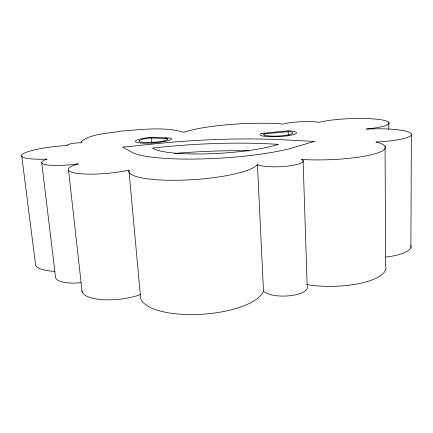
<?xml version="1.0" encoding="UTF-8"?>
<svg xmlns="http://www.w3.org/2000/svg" width="433" height="433" viewBox="0 0 433 433"><rect width="100%" height="100%" fill="white"/><g stroke="black" fill="none" stroke-linecap="round" stroke-linejoin="round"><path stroke-width="0.65" d="M410.901 247.275L411.35 135.069M264.119 133.819L263.735 134.089A14.635 2.36 -2.8 0 0 282.565 135.718A14.635 2.36 -2.8 0 0 289.363 131.605L264.119 133.819L264.173 135.118M167.787 138.722L151.106 137.916L148.665 138.176A14.451 2.306 -4.3 0 0 139.518 141.623A14.451 2.306 -4.3 0 0 156.042 142.094A14.451 2.306 -4.3 0 0 167.787 138.722L165.363 137.851M306.894 284.524L311.868 285.352A54.899 18.213 -0.5 0 0 385.63 265.71L385.056 146.322M21.65 155.187L35.376 263.269A36.183 10.722 -7.2 0 0 54.867 271.323M41.698 162.407L55.5 276.914A27.252 8.617 -7.2 0 0 80.987 282.727M68.544 170.31L82.151 292.015M128.926 170.137A64.831 12.801 -3.9 0 0 186.434 179.998A64.831 12.801 -3.9 0 0 257.424 164.524A23.593 4.66 -2.6 0 0 288.021 166.055A23.593 4.66 -2.6 0 0 301.53 159.333L308.009 159.75A57.178 10.408 -2 0 0 372.905 154.337A57.178 10.408 -2 0 0 375.871 141.992A40.237 6.636 -1.6 0 0 411.253 133.656A40.237 6.636 -1.6 0 0 366.367 129.061A37.893 5.721 -2 0 0 380.06 119.622A37.893 5.721 -2 0 0 319.305 122.333A21.363 3.22 -2.5 0 0 283.247 124.076A64.371 10.24 -3.2 0 0 183.825 132.281C163.571 126.42 141.937 129.667 121.245 131.058C107.936 133.662 92.348 133.234 81.02 141.521L81.918 142.787A9.245 1.434 -5.2 0 0 71.413 143.659A9.245 1.434 -5.2 0 0 67.429 145.531L61.865 145.84A37.547 6.078 -5.5 0 0 22.272 154.408A37.547 6.078 -5.5 0 0 47.154 159.09A28.34 4.909 -5.5 0 0 46.948 164.892A28.34 4.909 -5.5 0 0 78.324 163.809A38.413 7.166 -5.1 0 0 77.983 173.476A38.413 7.166 -5.1 0 0 128.926 170.137L140.308 294.662A62.092 22.3 -4.2 0 0 196.127 314.537A62.092 22.3 -4.2 0 0 263.491 291.187A22.592 8.113 -1.7 0 0 290.072 295.717A22.592 8.113 -1.7 0 0 307.181 286.316L303.1 160.437M151.106 137.916L151.528 142.993M257.424 164.524L263.491 291.187M288.178 131.491L288.318 135.372M388.791 122.263L388.818 129.018M410.998 245.419A38.748 11.691 0.2 0 1 385.83 257.04M140.308 294.662A36.848 12.525 -6.5 0 1 102.54 299.69A36.848 12.525 -6.5 0 1 81.869 290.841M174.661 153.455A167.825 37.276 -4 0 1 248.964 150.819M261.278 133.407L260.13 134.203A18.289 2.95 -2.8 0 0 283.647 136.26A18.289 2.95 -2.8 0 0 292.107 131.107L288.605 130.766L261.278 133.407M314.38 141.445L288.941 148.86A92.527 15.545 -3.5 0 1 133.71 153.255L122.691 147.177L159.728 143.312A199.613 42.347 -4 0 1 280.119 139.626L314.38 141.445M151.994 137.256L147.491 137.743A18.067 2.885 -4.3 0 0 136.032 142.051A18.067 2.885 -4.3 0 0 156.724 142.636A18.067 2.885 -4.3 0 0 171.354 138.414L170.802 138.089L151.994 137.256M278.235 144.368A168.361 35.398 -4 0 0 152.676 148.07A68.728 11.512 -3.5 0 0 207.921 153.823A68.728 11.512 -3.5 0 0 278.235 144.368"/></g></svg>
